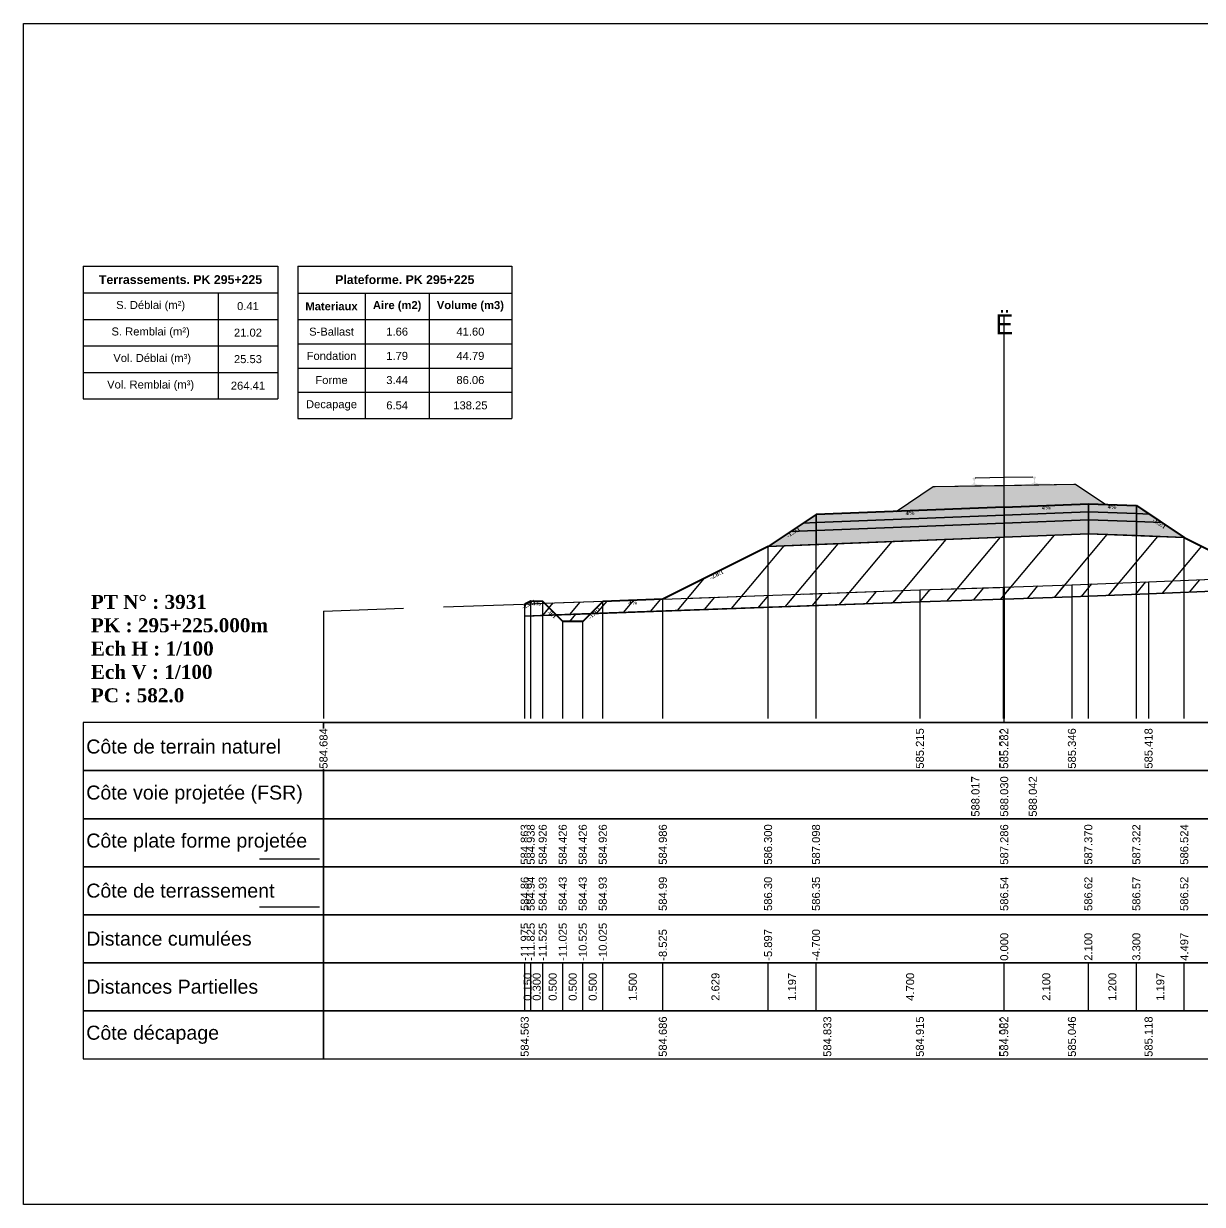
# Model space of a CAD drawing. Header units: millimetres. Extents: x 2762 to 3076, y 916 to 3305.
# Drawn here: x 2873.89 to 2903.33, y 1928.65 to 1958.15 of the extents above; entities that cross this region are included whole.
import ezdxf

# ---------------------------------------------------------------- set-up
doc = ezdxf.new("R2010")
doc.units = ezdxf.units.MM
doc.header["$LTSCALE"] = 2
doc.linetypes.add('CACHE', pattern=[9.525, 6.35, -3.175])
doc.linetypes.add('DASHED', pattern=[0.75, 0.5, -0.25])
for name, color, linetype in [('C-ANNO-TABL', 1, 'Continuous'), ('C-ANNO-TABL-TEXT', 150, 'Continuous'), ('C-ANNO-TABL-TITL', 150, 'Continuous'), ('C-ANNO-TABL-TTBL', 5, 'Continuous'), ('C-ROAD-CORR', 5, 'Continuous'), ('C-ROAD-SCTN', 7, 'Continuous')]:
    doc.layers.add(name, color=color, linetype=linetype)
doc.styles.add('ARIAL', font='arial.ttf')
doc.styles.add('C3D_Etiquette', font='romans.shx')
doc.styles.add('C3D_Profil_Travers', font='romans.shx')
doc.styles.get("Standard").update_dxf_attribs({"font": 'arial.ttf'})

msp = doc.modelspace()

# ---------------------------------------------------------------- hatches: boundary and pattern name
at = {"linetype": 'Continuous', "lineweight": -3}
msp.add_hatch(color=254, dxfattribs=at).paths.add_polyline_path([(2897.169, 1946.409), (2897.166, 1946.594), (2897.28, 1946.617), (2897.628, 1946.623), (2897.628, 1946.629), (2897.554, 1946.627), (2897.554, 1946.637), (2897.555, 1946.638), (2897.556, 1946.639), (2897.558, 1946.639), (2897.578, 1946.641), (2897.581, 1946.642), (2897.584, 1946.643), (2897.612, 1946.654), (2897.614, 1946.655), (2897.615, 1946.657), (2897.616, 1946.658), (2897.617, 1946.662), (2897.618, 1946.669), (2897.619, 1946.678), (2897.62, 1946.689), (2897.62, 1946.713), (2897.619, 1946.728), (2897.618, 1946.735), (2897.617, 1946.741), (2897.616, 1946.745), (2897.616, 1946.747), (2897.615, 1946.751), (2897.614, 1946.752), (2897.613, 1946.754), (2897.612, 1946.755), (2897.61, 1946.756), (2897.595, 1946.761), (2897.592, 1946.763), (2897.592, 1946.764), (2897.591, 1946.765), (2897.591, 1946.768), (2897.591, 1946.786), (2897.591, 1946.79), (2897.592, 1946.792), (2897.594, 1946.795), (2897.596, 1946.796), (2897.599, 1946.798), (2897.6, 1946.798), (2897.604, 1946.799), (2897.608, 1946.8), (2897.611, 1946.8), (2897.615, 1946.8), (2897.62, 1946.8), (2897.623, 1946.8), (2897.626, 1946.801), (2897.63, 1946.801), (2897.633, 1946.801), (2897.637, 1946.801), (2897.642, 1946.8), (2897.645, 1946.8), (2897.649, 1946.8), (2897.653, 1946.799), (2897.654, 1946.799), (2897.656, 1946.797), (2897.659, 1946.796), (2897.661, 1946.794), (2897.662, 1946.791), (2897.663, 1946.787), (2897.663, 1946.769), (2897.663, 1946.766), (2897.662, 1946.765), (2897.662, 1946.764), (2897.659, 1946.762), (2897.644, 1946.756), (2897.643, 1946.756), (2897.641, 1946.754), (2897.64, 1946.753), (2897.64, 1946.751), (2897.639, 1946.748), (2897.638, 1946.746), (2897.638, 1946.741), (2897.637, 1946.735), (2897.637, 1946.729), (2897.636, 1946.713), (2897.637, 1946.689), (2897.638, 1946.679), (2897.639, 1946.67), (2897.641, 1946.663), (2897.642, 1946.658), (2897.642, 1946.657), (2897.644, 1946.656), (2897.646, 1946.655), (2897.674, 1946.645), (2897.677, 1946.643), (2897.681, 1946.643), (2897.701, 1946.642), (2897.702, 1946.641), (2897.703, 1946.641), (2897.704, 1946.64), (2897.704, 1946.63), (2897.63, 1946.629), (2897.63, 1946.623), (2897.834, 1946.627), (2897.966, 1946.598), (2898.8, 1946.613), (2898.931, 1946.646), (2899.135, 1946.649), (2899.135, 1946.655), (2899.061, 1946.654), (2899.061, 1946.663), (2899.062, 1946.664), (2899.063, 1946.665), (2899.064, 1946.666), (2899.084, 1946.668), (2899.088, 1946.668), (2899.091, 1946.669), (2899.119, 1946.68), (2899.121, 1946.682), (2899.122, 1946.683), (2899.123, 1946.684), (2899.124, 1946.689), (2899.125, 1946.696), (2899.126, 1946.705), (2899.127, 1946.715), (2899.126, 1946.739), (2899.125, 1946.755), (2899.125, 1946.761), (2899.124, 1946.767), (2899.123, 1946.772), (2899.123, 1946.773), (2899.122, 1946.777), (2899.121, 1946.779), (2899.12, 1946.78), (2899.118, 1946.781), (2899.117, 1946.782), (2899.102, 1946.787), (2899.099, 1946.789), (2899.098, 1946.79), (2899.098, 1946.791), (2899.098, 1946.794), (2899.097, 1946.812), (2899.098, 1946.816), (2899.099, 1946.819), (2899.101, 1946.821), (2899.103, 1946.823), (2899.106, 1946.824), (2899.107, 1946.824), (2899.11, 1946.825), (2899.114, 1946.826), (2899.118, 1946.826), (2899.122, 1946.826), (2899.127, 1946.827), (2899.13, 1946.827), (2899.133, 1946.827), (2899.136, 1946.827), (2899.14, 1946.827), (2899.144, 1946.827), (2899.149, 1946.827), (2899.152, 1946.826), (2899.156, 1946.826), (2899.16, 1946.825), (2899.161, 1946.825), (2899.163, 1946.824), (2899.165, 1946.822), (2899.168, 1946.82), (2899.169, 1946.818), (2899.169, 1946.813), (2899.17, 1946.795), (2899.17, 1946.793), (2899.169, 1946.791), (2899.169, 1946.79), (2899.166, 1946.788), (2899.151, 1946.783), (2899.149, 1946.782), (2899.148, 1946.78), (2899.147, 1946.779), (2899.146, 1946.777), (2899.146, 1946.774), (2899.145, 1946.772), (2899.144, 1946.768), (2899.144, 1946.761), (2899.143, 1946.755), (2899.143, 1946.739), (2899.143, 1946.715), (2899.145, 1946.705), (2899.146, 1946.696), (2899.147, 1946.689), (2899.148, 1946.685), (2899.149, 1946.683), (2899.15, 1946.682), (2899.153, 1946.681), (2899.181, 1946.671), (2899.184, 1946.67), (2899.187, 1946.669), (2899.207, 1946.668), (2899.209, 1946.668), (2899.21, 1946.667), (2899.211, 1946.666), (2899.211, 1946.656), (2899.137, 1946.655), (2899.137, 1946.649), (2899.485, 1946.655), (2899.6, 1946.636), (2899.604, 1946.451)])
h = msp.add_hatch(dxfattribs=at)
h.set_pattern_fill('GRAVEL', color=252, scale=0.009, style=0)
h.set_pattern_definition([(228.0128, (2895.843941, 1946.190782), (-1.8288, -2.0574), [0.030755, -3.0447435]), (184.96974, (2895.823367, 1946.167922), (2.743199999, 0.228600013), [0.0527764, -5.2248644]), (132.51045, (2895.77079, 1946.16335), (2.286, -2.5146), [0.0372133, -3.684125]), (267.2737, (2895.681635, 1946.1062), (0.2286, 4.572), [0.0480604, -4.7579794]), (292.83365, (2895.679349, 1946.058194), (-1.143, 2.7432), [0.047127, -4.6655827]), (357.2737, (2895.697637, 1946.01476), (-4.572, 0.2286), [0.0480604, -4.7579794]), (37.69424, (2895.7456434, 1946.012474), (-2.9718, -2.286), [0.0635574, -6.2921804]), (72.25533, (2895.795935, 1946.051336), (1.6002, 5.0292), [0.0600048, -5.940473]), (121.42957, (2895.814223, 1946.108486), (-1.8288, 2.9718), [0.048223, -4.774099]), (175.23636, (2895.789077, 1946.149634), (2.5146, -0.2286), [0.055054, -2.697654]), (222.39744, (2895.7342134, 1946.1542064), (-2.7432, -2.5146), [0.071197, -7.0485095]), (138.81407, (2895.90795, 1946.103914), (-1.6002, 1.3716), [0.0243004, -2.405751]), (171.46923, (2895.889661, 1946.119916), (2.9718, -0.4572), [0.0462314, -4.5769175]), (225, (2895.84394, 1946.12677), (-3e-17, -0.2286), [0.032329, -0.29096]), (203.1986, (2895.82794, 1946.154206), (1.143, 0.4572), [0.01741, -1.723556]), (291.8014, (2895.811937, 1946.14735), (-0.2286, 0.6858), [0.024621, -1.206428]), (30.9638, (2895.82108, 1946.12449), (0.6858, 0.4572), [0.039989, -1.292967]), (161.565, (2895.85537, 1946.14506), (0.4572, -0.2286), [0.028916, -0.693981]), (16.38954, (2895.67935, 1946.147348), (2.286, 0.6858), [0.040508, -4.0102944]), (70.34618, (2895.718211, 1946.158778), (-0.9144, -2.5146), [0.033984, -3.3643994]), (293.1986, (2895.85537, 1946.190782), (-0.4572, 1.143), [0.034819, -1.7061465]), (343.61046, (2895.869087, 1946.158778), (-2.286, 0.6858), [0.040508, -4.0102944]), (339.44395, (2895.67935, 1946.005616), (-1.143, 0.4572), [0.039063, -1.914096]), (294.77514, (2895.715925, 1945.9919), (-1.143, 2.5146), [0.0327305, -3.2403234]), (66.8014, (2895.857657, 1945.962182), (0.4572, 1.143), [0.034819, -1.7061465]), (17.35402, (2895.871373, 1945.994186), (-2.9718, -0.9144), [0.0383204, -3.793714]), (69.44395, (2895.745643, 1945.962182), (-0.4572, -1.143), [0.0195316, -1.933628]), (101.3099, (2895.84394, 1945.962182), (-0.2286, 0.9144), [0.011656, -1.1539795]), (165.9638, (2895.841655, 1945.97361), (0.6858, -0.2286), [0.047127, -0.895415]), (186.009, (2895.795935, 1945.985042), (2.286, 0.2286), [0.043674, -4.323723]), (303.69, (2895.82108, 1946.103914), (-0.2286, 0.4572), [0.032969, -0.79126]), (353.15723, (2895.839369, 1946.076482), (3.8862, -0.4572), [0.05756, -5.698441]), (60.9454, (2895.89652, 1946.069624), (-0.9144, -1.6002), [0.023536, -2.330045]), (90, (2895.90795, 1946.0902), (-0.2286, 0.2286), [0.013716, -0.214884]), (120.25644, (2895.791363, 1945.9919), (0.9144, -1.6002), [0.031758, -3.1440547]), (48.0128, (2895.775361, 1946.019332), (1.8288, 2.0574), [0.06151, -3.0139886]), (0, (2895.8165, 1946.06505), (0.2286, 0.2286), [0.059436, -0.169164]), (325.30485, (2895.875945, 1946.065052), (2.286, -1.6002), [0.036145, -3.5783385]), (254.0546, (2895.905663, 1946.044478), (-0.2286, -0.9144), [0.033285, -1.6309485]), (207.64598, (2895.896519, 1946.012474), (-4.3434, -2.286), [0.054193, -5.365122]), (175.42608, (2895.848513, 1945.987328), (-2.9718, 0.2286), [0.0573327, -5.675926])])
h.paths.add_polyline_path([(2895.679, 1945.962), (2896.608, 1946.582), (2896.652, 1946.582), (2900.114, 1946.642), (2900.158, 1946.642), (2900.916, 1946.137), (2900.48, 1946.154)])
h = msp.add_hatch(color=11, dxfattribs=at)
h.paths.add_polyline_path([(2901.68, 1945.906), (2901.68, 1946.106), (2901.999, 1945.893)])
h.paths.add_polyline_path([(2900.48, 1945.954), (2900.48, 1946.154), (2901.68, 1946.106), (2901.68, 1945.906)])
h.paths.add_polyline_path([(2898.38, 1945.87), (2898.38, 1946.07), (2900.48, 1946.154), (2900.48, 1945.954)])
h.paths.add_polyline_path([(2893.68, 1945.682), (2893.68, 1945.882), (2898.38, 1946.07), (2898.38, 1945.87)])
h.paths.add_polyline_path([(2893.36, 1945.669), (2893.68, 1945.882), (2893.68, 1945.682)])
h = msp.add_hatch(color=30, dxfattribs=at)
h.paths.add_polyline_path([(2901.68, 1945.706), (2901.68, 1945.906), (2901.999, 1945.893), (2902.318, 1945.681)])
h.paths.add_polyline_path([(2900.48, 1945.754), (2900.48, 1945.954), (2901.68, 1945.906), (2901.68, 1945.706)])
h.paths.add_polyline_path([(2898.38, 1945.67), (2898.38, 1945.87), (2900.48, 1945.954), (2900.48, 1945.754)])
h.paths.add_polyline_path([(2893.68, 1945.482), (2893.68, 1945.682), (2898.38, 1945.87), (2898.38, 1945.67)])
h.paths.add_polyline_path([(2893.041, 1945.457), (2893.36, 1945.669), (2893.68, 1945.682), (2893.68, 1945.482)])
h = msp.add_hatch(color=83, dxfattribs=at)
h.paths.add_polyline_path([(2901.68, 1945.356), (2901.68, 1945.706), (2902.318, 1945.681), (2902.876, 1945.308)])
h.paths.add_polyline_path([(2900.48, 1945.404), (2900.48, 1945.754), (2901.68, 1945.706), (2901.68, 1945.356)])
h.paths.add_polyline_path([(2898.38, 1945.32), (2898.38, 1945.67), (2900.48, 1945.754), (2900.48, 1945.404)])
h.paths.add_polyline_path([(2893.68, 1945.132), (2893.68, 1945.482), (2898.38, 1945.67), (2898.38, 1945.32)])
h.paths.add_polyline_path([(2892.483, 1945.084), (2893.041, 1945.457), (2893.68, 1945.482), (2893.68, 1945.132)])
h = msp.add_hatch(dxfattribs=at)
h.set_pattern_fill('_U', color=3, angle=50, style=0, pattern_type=0)
h.set_pattern_definition([(50, (2907.7266, 1944.1244), (-0.766044, 0.642788), [])])
h.paths.add_polyline_path([(2907.727, 1944.124), (2907.859, 1944.257), (2908.159, 1944.269), (2908.202, 1944.442), (2908.202, 1944.142)])
h.paths.add_polyline_path([(2888.05, 1943.406), (2888.354, 1943.71), (2889.854, 1943.77), (2892.483, 1945.084), (2900.48, 1945.404), (2902.876, 1945.308), (2904.859, 1944.317), (2906.359, 1944.257), (2906.536, 1944.08), (2904.07, 1943.987), (2901.984, 1943.901), (2900.07, 1943.829), (2898.38, 1943.766), (2898.352, 1943.765), (2896.273, 1943.699)])
h.paths.add_polyline_path([(2886.404, 1943.347), (2886.404, 1943.647), (2886.554, 1943.722), (2886.854, 1943.71), (2887.189, 1943.375)])
h = msp.add_hatch(dxfattribs=at)
h.set_pattern_fill('_U', color=150, scale=0.5, angle=50, style=0, pattern_type=0)
h.set_pattern_definition([(50, (2907.7266, 1944.12437), (-0.383022, 0.321394), [])])
h.paths.add_polyline_path([(2907.727, 1944.124), (2907.859, 1944.257), (2908.159, 1944.269), (2908.202, 1944.442), (2908.202, 1944.142)])
h.paths.add_polyline_path([(2904.859, 1944.317), (2908.202, 1944.442), (2908.159, 1944.269), (2907.859, 1944.257), (2907.727, 1944.124), (2906.536, 1944.08), (2906.359, 1944.257)])
h.paths.add_polyline_path([(2888.05, 1943.406), (2888.354, 1943.71), (2889.854, 1943.77), (2896.273, 1943.999), (2898.352, 1944.065), (2898.38, 1944.066), (2900.07, 1944.129), (2901.984, 1944.201), (2904.07, 1944.287), (2904.859, 1944.317), (2906.359, 1944.257), (2906.536, 1944.08), (2904.07, 1943.987), (2901.984, 1943.901), (2900.07, 1943.829), (2898.38, 1943.766), (2898.352, 1943.765), (2896.273, 1943.699)])
h.paths.add_polyline_path([(2886.9, 1943.665), (2889.854, 1943.77), (2888.354, 1943.71), (2888.05, 1943.406), (2887.189, 1943.375)])
h.paths.add_polyline_path([(2886.404, 1943.347), (2886.404, 1943.647), (2886.9, 1943.665), (2887.189, 1943.375)])
h = msp.add_hatch(dxfattribs=at)
h.set_pattern_fill('_U', color=1, angle=50, style=0, pattern_type=0)
h.set_pattern_definition([(50, (2906.5364, 1944.0798), (-0.766044, 0.64279), [])])
h.paths.add_polyline_path([(2906.536, 1944.08), (2907.727, 1944.124), (2907.359, 1943.757), (2906.859, 1943.757)])
h.paths.add_polyline_path([(2887.189, 1943.375), (2888.05, 1943.406), (2887.854, 1943.21), (2887.354, 1943.21)])

# ---------------------------------------------------------------- linework, layer by layer
at = {"color": 7, "linetype": 'Continuous', "lineweight": -3}
for p, q in [((2898.38, 1940.684), (2898.38, 1950.884)), ((2881.379, 1940.684), (2915.381, 1940.684)), ((2886.404, 1933.484), (2886.404, 1934.684)), ((2886.554, 1933.484), (2886.554, 1934.684)), ((2886.554, 1933.484), (2886.554, 1934.684)), ((2886.854, 1933.484), (2886.854, 1934.684)), ((2886.854, 1933.484), (2886.854, 1934.684)), ((2887.354, 1933.484), (2887.354, 1934.684)), ((2887.354, 1933.484), (2887.354, 1934.684)), ((2887.854, 1933.484), (2887.854, 1934.684)), ((2887.854, 1933.484), (2887.854, 1934.684)), ((2888.354, 1933.484), (2888.354, 1934.684)), ((2888.354, 1933.484), (2888.354, 1934.684)), ((2889.854, 1933.484), (2889.854, 1934.684)), ((2889.854, 1933.484), (2889.854, 1934.684)), ((2892.483, 1933.484), (2892.483, 1934.684)), ((2892.483, 1933.484), (2892.483, 1934.684)), ((2893.68, 1933.484), (2893.68, 1934.684)), ((2893.68, 1933.484), (2893.68, 1934.684)), ((2898.38, 1933.484), (2898.38, 1934.684)), ((2898.38, 1933.484), (2898.38, 1934.684)), ((2900.48, 1933.484), (2900.48, 1934.684)), ((2900.48, 1933.484), (2900.48, 1934.684)), ((2901.68, 1933.484), (2901.68, 1934.684)), ((2901.68, 1933.484), (2901.68, 1934.684)), ((2902.876, 1933.484), (2902.876, 1934.684)), ((2902.876, 1933.484), (2902.876, 1934.684))]:
    msp.add_line(p, q, dxfattribs=at)
at = {"color": 251, "linetype": 'Continuous', "lineweight": -3}
for p, q in [((2895.679, 1945.962), (2896.608, 1946.582)), ((2896.608, 1946.582), (2896.652, 1946.582)), ((2896.652, 1946.582), (2900.114, 1946.642)), ((2900.114, 1946.642), (2900.158, 1946.642)), ((2900.158, 1946.642), (2900.916, 1946.137)), ((2900.48, 1946.154), (2895.679, 1945.962)), ((2898.38, 1946.07), (2900.48, 1946.154)), ((2900.916, 1946.137), (2900.48, 1946.154)), ((2900.48, 1945.954), (2900.48, 1946.154)), ((2900.48, 1946.154), (2901.68, 1946.106)), ((2900.48, 1946.154), (2900.48, 1945.954)), ((2893.36, 1945.669), (2893.68, 1945.882)), ((2893.68, 1945.882), (2898.38, 1946.07)), ((2893.68, 1945.682), (2893.68, 1945.882)), ((2893.68, 1945.882), (2893.68, 1945.682)), ((2898.38, 1945.87), (2893.68, 1945.682)), ((2898.38, 1945.87), (2898.38, 1946.07)), ((2898.38, 1946.07), (2898.38, 1945.87)), ((2900.48, 1945.954), (2898.38, 1945.87)), ((2901.68, 1945.906), (2900.48, 1945.954)), ((2901.68, 1945.906), (2901.68, 1946.106)), ((2901.68, 1946.106), (2901.999, 1945.893)), ((2901.68, 1946.106), (2901.68, 1945.906)), ((2901.999, 1945.893), (2901.68, 1945.906)), ((2893.68, 1945.682), (2893.36, 1945.669))]:
    msp.add_line(p, q, dxfattribs=at)
at = {"color": 53, "linetype": 'Continuous', "lineweight": -3}
for p, q in [((2893.68, 1945.682), (2898.38, 1945.87)), ((2898.38, 1945.87), (2900.48, 1945.954)), ((2898.38, 1945.67), (2898.38, 1945.87)), ((2898.38, 1945.87), (2898.38, 1945.67)), ((2900.48, 1945.754), (2900.48, 1945.954)), ((2900.48, 1945.954), (2901.68, 1945.906)), ((2900.48, 1945.954), (2900.48, 1945.754)), ((2901.68, 1945.706), (2901.68, 1945.906)), ((2901.68, 1945.906), (2901.999, 1945.893)), ((2901.68, 1945.906), (2901.68, 1945.706)), ((2901.999, 1945.893), (2902.318, 1945.681)), ((2893.041, 1945.457), (2893.36, 1945.669)), ((2893.36, 1945.669), (2893.68, 1945.682)), ((2893.68, 1945.482), (2893.68, 1945.682)), ((2893.68, 1945.682), (2893.68, 1945.482)), ((2898.38, 1945.67), (2893.68, 1945.482)), ((2893.68, 1945.482), (2898.38, 1945.67)), ((2900.48, 1945.754), (2898.38, 1945.67)), ((2898.38, 1945.67), (2900.48, 1945.754)), ((2898.38, 1945.32), (2898.38, 1945.67)), ((2898.38, 1945.67), (2898.38, 1945.32)), ((2901.68, 1945.706), (2900.48, 1945.754)), ((2900.48, 1945.404), (2900.48, 1945.754)), ((2900.48, 1945.754), (2901.68, 1945.706)), ((2900.48, 1945.754), (2900.48, 1945.404)), ((2902.318, 1945.681), (2901.68, 1945.706)), ((2901.68, 1945.356), (2901.68, 1945.706)), ((2901.68, 1945.706), (2902.318, 1945.681)), ((2901.68, 1945.706), (2901.68, 1945.356)), ((2902.318, 1945.681), (2902.876, 1945.308)), ((2892.483, 1945.084), (2893.041, 1945.457)), ((2893.68, 1945.482), (2893.041, 1945.457)), ((2893.041, 1945.457), (2893.68, 1945.482)), ((2893.68, 1945.132), (2893.68, 1945.482)), ((2893.68, 1945.482), (2893.68, 1945.132)), ((2898.38, 1945.32), (2893.68, 1945.132)), ((2900.48, 1945.404), (2898.38, 1945.32)), ((2901.68, 1945.356), (2900.48, 1945.404)), ((2902.876, 1945.308), (2901.68, 1945.356)), ((2893.68, 1945.132), (2892.483, 1945.084))]:
    msp.add_line(p, q, dxfattribs=at)
at = {"color": 253, "linetype": 'Continuous', "lineweight": -3}
for p, q in [((2892.483, 1945.084), (2900.48, 1945.404)), ((2900.48, 1945.404), (2902.876, 1945.308)), ((2902.876, 1945.308), (2904.859, 1944.317)), ((2889.854, 1943.77), (2892.483, 1945.084)), ((2896.273, 1943.999), (2898.352, 1944.065)), ((2898.352, 1944.065), (2898.38, 1944.066)), ((2898.38, 1944.066), (2900.07, 1944.129)), ((2900.07, 1944.129), (2901.984, 1944.201)), ((2901.984, 1944.201), (2904.07, 1944.287)), ((2886.9, 1943.665), (2889.854, 1943.77)), ((2888.354, 1943.71), (2889.854, 1943.77)), ((2889.854, 1943.77), (2888.354, 1943.71)), ((2888.354, 1943.71), (2889.854, 1943.77)), ((2889.854, 1943.77), (2896.273, 1943.999)), ((2898.352, 1943.765), (2896.273, 1943.699)), ((2898.352, 1943.765), (2896.273, 1943.699)), ((2898.38, 1943.766), (2898.352, 1943.765)), ((2898.38, 1943.766), (2898.352, 1943.765)), ((2900.07, 1943.829), (2898.38, 1943.766)), ((2900.07, 1943.829), (2898.38, 1943.766)), ((2901.984, 1943.901), (2900.07, 1943.829)), ((2901.984, 1943.901), (2900.07, 1943.829)), ((2904.07, 1943.987), (2901.984, 1943.901)), ((2904.07, 1943.987), (2901.984, 1943.901)), ((2886.404, 1943.647), (2886.554, 1943.722)), ((2886.404, 1943.647), (2886.9, 1943.665)), ((2886.404, 1943.347), (2886.404, 1943.647)), ((2886.404, 1943.347), (2886.404, 1943.647)), ((2886.554, 1943.722), (2886.854, 1943.71)), ((2886.854, 1943.71), (2887.189, 1943.375)), ((2887.189, 1943.375), (2886.9, 1943.665)), ((2886.9, 1943.665), (2887.189, 1943.375)), ((2888.05, 1943.406), (2888.354, 1943.71)), ((2888.354, 1943.71), (2888.05, 1943.406)), ((2888.05, 1943.406), (2888.354, 1943.71)), ((2896.273, 1943.699), (2888.05, 1943.406)), ((2896.273, 1943.699), (2888.05, 1943.406)), ((2887.189, 1943.375), (2886.404, 1943.347)), ((2887.189, 1943.375), (2886.404, 1943.347)), ((2888.05, 1943.406), (2887.189, 1943.375)), ((2887.189, 1943.375), (2888.05, 1943.406)), ((2887.354, 1943.21), (2887.189, 1943.375)), ((2887.854, 1943.21), (2887.354, 1943.21)), ((2888.05, 1943.406), (2887.854, 1943.21))]:
    msp.add_line(p, q, dxfattribs=at)
at = {"color": 8, "linetype": 'CACHE', "lineweight": -3}
for p, q in [((2898.38, 1940.784), (2898.38, 1945.32)), ((2898.38, 1940.784), (2898.38, 1945.32)), ((2900.48, 1940.784), (2900.48, 1945.404)), ((2901.68, 1940.784), (2901.68, 1945.356)), ((2902.876, 1940.784), (2902.876, 1945.308)), ((2892.483, 1940.784), (2892.483, 1945.084)), ((2893.68, 1940.784), (2893.68, 1945.132)), ((2889.854, 1940.784), (2889.854, 1943.77)), ((2886.404, 1940.784), (2886.404, 1943.647)), ((2886.554, 1940.784), (2886.554, 1943.722)), ((2886.854, 1940.784), (2886.854, 1943.71)), ((2888.354, 1940.784), (2888.354, 1943.71)), ((2887.354, 1940.784), (2887.354, 1943.21)), ((2887.854, 1940.784), (2887.854, 1943.21))]:
    msp.add_line(p, q, dxfattribs=at)
at = {"color": 105, "linetype": 'DASHED', "lineweight": -3, "ltscale": 2}
for p, q in [((2896.273, 1943.999), (2898.352, 1944.065)), ((2898.352, 1944.065), (2898.38, 1944.066)), ((2898.38, 1944.066), (2900.07, 1944.129)), ((2900.07, 1944.129), (2901.984, 1944.201)), ((2901.984, 1944.201), (2904.07, 1944.287)), ((2881.38, 1943.468), (2896.273, 1943.999))]:
    msp.add_line(p, q, dxfattribs=at)
at = {"color": 98, "linetype": 'CACHE', "lineweight": -3}
for p, q in [((2898.352, 1944.065), (2898.352, 1940.784)), ((2898.38, 1944.066), (2898.38, 1940.784)), ((2900.07, 1944.129), (2900.07, 1940.784)), ((2901.984, 1944.201), (2901.984, 1940.784)), ((2896.273, 1943.999), (2896.273, 1940.784)), ((2881.38, 1943.468), (2881.38, 1940.784))]:
    msp.add_line(p, q, dxfattribs=at)
at = {"color": 6, "linetype": 'Continuous', "lineweight": -3}
for p, q in [((2896.273, 1943.699), (2898.352, 1943.765)), ((2898.352, 1943.765), (2898.38, 1943.766)), ((2898.38, 1943.766), (2900.07, 1943.829)), ((2900.07, 1943.829), (2901.984, 1943.901)), ((2901.984, 1943.901), (2904.07, 1943.987)), ((2886.404, 1943.347), (2889.854, 1943.47)), ((2889.854, 1943.47), (2893.962, 1943.616)), ((2893.962, 1943.616), (2896.273, 1943.699))]:
    msp.add_line(p, q, dxfattribs=at)
at = {"color": 154, "linetype": 'Continuous', "lineweight": -3}
msp.add_line((2879.779, 1937.284), (2881.279, 1937.284), dxfattribs=at)
at = {"color": 1, "linetype": 'Continuous', "lineweight": -3}
msp.add_line((2879.779, 1936.084), (2881.279, 1936.084), dxfattribs=at)
at = {"color": 7, "linetype": 'Continuous', "lineweight": -3}
for points in [[(2881.379, 1939.484), (2881.379, 1940.684), (2875.379, 1940.684), (2875.379, 1939.484)], [(2881.379, 1939.484), (2915.381, 1939.484), (2915.381, 1940.684), (2881.379, 1940.684)], [(2881.379, 1938.284), (2881.379, 1939.484), (2875.379, 1939.484), (2875.379, 1938.284)], [(2881.379, 1938.284), (2915.381, 1938.284), (2915.381, 1939.484), (2881.379, 1939.484)], [(2881.379, 1937.084), (2881.379, 1938.284), (2875.379, 1938.284), (2875.379, 1937.084)], [(2881.379, 1937.084), (2915.381, 1937.084), (2915.381, 1938.284), (2881.379, 1938.284)], [(2881.379, 1935.884), (2881.379, 1937.084), (2875.379, 1937.084), (2875.379, 1935.884)], [(2881.379, 1935.884), (2915.381, 1935.884), (2915.381, 1937.084), (2881.379, 1937.084)], [(2881.379, 1934.684), (2881.379, 1935.884), (2875.379, 1935.884), (2875.379, 1934.684)], [(2881.379, 1934.684), (2915.381, 1934.684), (2915.381, 1935.884), (2881.379, 1935.884)], [(2881.379, 1933.484), (2881.379, 1934.684), (2875.379, 1934.684), (2875.379, 1933.484)], [(2881.379, 1933.484), (2915.381, 1933.484), (2915.381, 1934.684), (2881.379, 1934.684)], [(2881.379, 1932.284), (2881.379, 1933.484), (2875.379, 1933.484), (2875.379, 1932.284)], [(2881.379, 1932.284), (2915.381, 1932.284), (2915.381, 1933.484), (2881.379, 1933.484)]]:
    msp.add_3dface(points, dxfattribs=at)
at = {"layer": 'C-ANNO-TABL', "color": 7, "linetype": 'Continuous', "lineweight": -3}
for p, q in [((2875.379, 1951.419), (2878.746, 1951.419)), ((2878.746, 1951.419), (2880.238, 1951.419)), ((2878.746, 1951.419), (2878.746, 1950.757)), ((2880.738, 1951.416), (2882.42, 1951.416)), ((2882.42, 1951.416), (2884.016, 1951.416)), ((2882.42, 1951.416), (2882.42, 1950.754)), ((2884.016, 1951.416), (2886.078, 1951.416)), ((2884.016, 1951.416), (2884.016, 1950.754)), ((2875.379, 1950.757), (2878.746, 1950.757)), ((2878.746, 1950.757), (2880.238, 1950.757)), ((2878.746, 1950.757), (2878.746, 1950.095)), ((2880.738, 1950.754), (2882.42, 1950.754)), ((2882.42, 1950.754), (2884.016, 1950.754)), ((2882.42, 1950.754), (2882.42, 1950.147)), ((2884.016, 1950.754), (2886.078, 1950.754)), ((2884.016, 1950.754), (2884.016, 1950.147)), ((2875.379, 1950.095), (2878.746, 1950.095)), ((2878.746, 1950.095), (2880.238, 1950.095)), ((2878.746, 1950.095), (2878.746, 1949.432)), ((2880.738, 1950.147), (2882.42, 1950.147)), ((2882.42, 1950.147), (2884.016, 1950.147)), ((2882.42, 1950.147), (2882.42, 1949.543)), ((2884.016, 1950.147), (2886.078, 1950.147)), ((2884.016, 1950.147), (2884.016, 1949.543)), ((2875.379, 1949.432), (2878.746, 1949.432)), ((2878.746, 1949.432), (2880.238, 1949.432)), ((2878.746, 1949.432), (2878.746, 1948.77)), ((2880.738, 1949.543), (2882.42, 1949.543)), ((2882.42, 1949.543), (2884.016, 1949.543)), ((2882.42, 1949.543), (2882.42, 1948.939)), ((2884.016, 1949.543), (2886.078, 1949.543)), ((2884.016, 1949.543), (2884.016, 1948.939)), ((2880.738, 1948.939), (2882.42, 1948.939)), ((2882.42, 1948.939), (2884.016, 1948.939)), ((2882.42, 1948.939), (2882.42, 1948.28)), ((2884.016, 1948.939), (2886.078, 1948.939)), ((2884.016, 1948.939), (2884.016, 1948.28))]:
    msp.add_line(p, q, dxfattribs=at)
at = {"layer": 'C-ANNO-TABL-TTBL', "color": 7, "linetype": 'Continuous', "lineweight": -3}
for p, q in [((2875.379, 1952.084), (2880.238, 1952.084)), ((2875.379, 1952.084), (2875.379, 1951.419)), ((2880.238, 1952.084), (2880.238, 1951.419)), ((2880.738, 1952.084), (2886.078, 1952.084)), ((2880.738, 1952.084), (2880.738, 1951.416)), ((2886.078, 1952.084), (2886.078, 1951.416)), ((2875.379, 1951.419), (2875.379, 1950.757)), ((2880.238, 1951.419), (2880.238, 1950.757)), ((2880.738, 1951.416), (2880.738, 1950.754)), ((2886.078, 1951.416), (2886.078, 1950.754)), ((2875.379, 1950.757), (2875.379, 1950.095)), ((2880.238, 1950.757), (2880.238, 1950.095)), ((2880.738, 1950.754), (2880.738, 1950.147)), ((2886.078, 1950.754), (2886.078, 1950.147)), ((2875.379, 1950.095), (2875.379, 1949.432)), ((2880.238, 1950.095), (2880.238, 1949.432)), ((2880.738, 1950.147), (2880.738, 1949.543)), ((2886.078, 1950.147), (2886.078, 1949.543)), ((2875.379, 1949.432), (2875.379, 1948.77)), ((2880.238, 1949.432), (2880.238, 1948.77)), ((2880.738, 1949.543), (2880.738, 1948.939)), ((2886.078, 1949.543), (2886.078, 1948.939)), ((2875.379, 1948.77), (2878.746, 1948.77)), ((2878.746, 1948.77), (2880.238, 1948.77)), ((2880.738, 1948.939), (2880.738, 1948.28)), ((2886.078, 1948.939), (2886.078, 1948.28)), ((2880.738, 1948.28), (2882.42, 1948.28)), ((2882.42, 1948.28), (2884.016, 1948.28)), ((2884.016, 1948.28), (2886.078, 1948.28))]:
    msp.add_line(p, q, dxfattribs=at)
at = {"layer": 'C-ROAD-CORR', "color": 1, "linetype": 'Continuous', "lineweight": 40}
for p, q in [((2898.38, 1946.07), (2900.48, 1946.154)), ((2900.48, 1946.154), (2901.68, 1946.106)), ((2893.68, 1945.882), (2892.483, 1945.084)), ((2898.38, 1946.07), (2893.68, 1945.882)), ((2901.68, 1946.106), (2902.876, 1945.308)), ((2902.876, 1945.308), (2904.859, 1944.317)), ((2892.483, 1945.084), (2889.854, 1943.77)), ((2889.854, 1943.77), (2888.354, 1943.71)), ((2886.554, 1943.722), (2886.404, 1943.647)), ((2886.854, 1943.71), (2886.554, 1943.722)), ((2887.354, 1943.21), (2886.854, 1943.71)), ((2888.354, 1943.71), (2887.854, 1943.21)), ((2887.854, 1943.21), (2887.354, 1943.21))]:
    msp.add_line(p, q, dxfattribs=at)
at = {"layer": 'C-ROAD-CORR', "color": 102, "linetype": 'Continuous', "lineweight": -3, "ltscale": 0.5}
for p, q in [((2898.38, 1945.32), (2893.68, 1945.132)), ((2898.38, 1945.32), (2900.48, 1945.404)), ((2900.48, 1945.404), (2901.68, 1945.356)), ((2901.68, 1945.356), (2902.876, 1945.308)), ((2893.68, 1945.132), (2892.483, 1945.084))]:
    msp.add_line(p, q, dxfattribs=at)
at = {"layer": 'C-ROAD-CORR', "color": 1, "linetype": 'Continuous', "lineweight": -3}
for p, q in [((2887.354, 1943.21), (2886.854, 1943.71)), ((2888.354, 1943.71), (2887.854, 1943.21))]:
    msp.add_line(p, q, dxfattribs=at)
at = {"layer": 'C-ROAD-SCTN', "color": 154, "linetype": 'Continuous', "lineweight": -3}
for p, q in [((2897.654, 1946.801), (2897.662, 1946.801)), ((2897.662, 1946.801), (2898.38, 1946.814)), ((2898.38, 1946.814), (2899.094, 1946.826)), ((2898.38, 1946.07), (2900.48, 1946.154)), ((2900.48, 1946.154), (2901.68, 1946.106)), ((2892.483, 1945.084), (2893.68, 1945.882)), ((2893.68, 1945.882), (2898.38, 1946.07)), ((2901.68, 1946.106), (2902.876, 1945.308)), ((2902.876, 1945.308), (2904.859, 1944.317)), ((2889.854, 1943.77), (2892.483, 1945.084)), ((2888.354, 1943.71), (2889.854, 1943.77)), ((2886.404, 1943.647), (2886.554, 1943.722)), ((2886.554, 1943.722), (2886.854, 1943.71)), ((2886.854, 1943.71), (2887.354, 1943.21)), ((2887.854, 1943.21), (2888.354, 1943.71)), ((2887.354, 1943.21), (2887.854, 1943.21))]:
    msp.add_line(p, q, dxfattribs=at)
at = {"layer": 'C-ROAD-SCTN', "color": 140, "linetype": 'Continuous', "lineweight": -3}
for p, q in [((2895.679, 1945.962), (2896.608, 1946.582)), ((2896.608, 1946.582), (2896.652, 1946.582)), ((2896.652, 1946.582), (2898.38, 1946.612)), ((2898.38, 1946.612), (2900.114, 1946.642)), ((2900.114, 1946.642), (2900.158, 1946.642)), ((2900.158, 1946.642), (2900.916, 1946.137))]:
    msp.add_line(p, q, dxfattribs=at)
at = {"layer": 'C-ROAD-SCTN', "color": 1, "linetype": 'Continuous', "lineweight": -3}
for p, q in [((2893.68, 1945.132), (2898.38, 1945.32)), ((2898.38, 1945.32), (2900.48, 1945.404)), ((2900.48, 1945.404), (2901.68, 1945.356)), ((2901.68, 1945.356), (2902.876, 1945.308)), ((2902.876, 1945.308), (2904.859, 1944.317)), ((2889.854, 1943.77), (2892.483, 1945.084)), ((2892.483, 1945.084), (2893.68, 1945.132)), ((2888.354, 1943.71), (2889.854, 1943.77)), ((2886.404, 1943.647), (2886.554, 1943.722)), ((2886.554, 1943.722), (2886.854, 1943.71)), ((2886.854, 1943.71), (2887.354, 1943.21)), ((2887.854, 1943.21), (2888.354, 1943.71)), ((2887.354, 1943.21), (2887.854, 1943.21))]:
    msp.add_line(p, q, dxfattribs=at)

# ---------------------------------------------------------------- texts
at = {"color": 7, "linetype": 'Continuous', "lineweight": -3}
for s, insert, char_height, attachment_point, style in [('{\\fWingdings|b0|i0|c2|p0;Ë}', (2898.38, 1950.384), 0.5, 8, 'C3D_Profil_Travers'), ('{\\fTimes New Roman|b1|i0|c0|p18;PT N° : 3931\\PPK : 295+225.000m\\PEch H : 1/100\\PEch V : 1/100\\PPC : 582.0}', (2875.568, 1941.184), 0.35, 7, 'C3D_Profil_Travers'), ('{\\fArial|b0|i0|c0|p34;Côte de terrain naturel}', (2875.454, 1940.084), 0.35, 4, 'C3D_Etiquette'), ('{\\fArial|b0|i0|c0|p34;Côte plate forme projetée}', (2875.454, 1937.684), 0.35, 4, 'C3D_Etiquette'), ('{\\fArial|b0|i0|c0|p34;Côte de terrassement}', (2875.454, 1936.484), 0.35, 4, 'C3D_Etiquette'), ('{\\fArial|b0|i0|c0|p34;Distance cumulées}', (2875.454, 1935.284), 0.35, 4, 'C3D_Etiquette'), ('{\\fArial|b0|i0|c0|p34;Distances Partielles}', (2875.454, 1934.084), 0.35, 4, 'C3D_Etiquette'), ('{\\fArial|b0|i0|c0|p34;Côte décapage}', (2875.454, 1932.884), 0.35, 4, 'C3D_Etiquette')]:
    msp.add_mtext(s, dxfattribs=dict(at, insert=insert, char_height=char_height, attachment_point=attachment_point, style=style))
at = {"color": 7, "linetype": 'Continuous', "lineweight": -3, "char_height": 0.1, "attachment_point": 2, "style": 'C3D_Etiquette'}
for s, insert, width, rotation in [('{\\fTimes New Roman|b1|i0|c0|p18;4%}', (2901.079, 1946.126), 0.42071, 357.7094), ('{\\fTimes New Roman|b1|i0|c0|p18;4%}', (2896.03, 1945.972), 0.42071, 2.2906), ('{\\fTimes New Roman|b1|i0|c0|p18;4%}', (2899.43, 1946.108), 0.37094, 2.2906), ('{\\fTimes New Roman|b1|i0|c0|p18;-1.5:1}', (2893.083, 1945.48), 0.34598, 33.6901), ('{\\fTimes New Roman|b1|i0|c0|p18;-1.5:1}', (2902.276, 1945.704), 0.34598, 326.3099), ('{\\fTimes New Roman|b1|i0|c0|p18;-2.0:1}', (2891.17, 1944.424), 0.34598, 26.5651), ('{\\fTimes New Roman|b1|i0|c0|p18;-2.0:1}', (2886.481, 1943.681), 0.34598, 26.5651), ('{\\fTimes New Roman|b1|i0|c0|p18;4%}', (2886.704, 1943.712), 0.37094, 357.7094), ('{\\fTimes New Roman|b1|i0|c0|p18;1.0:1}', (2887.101, 1943.457), 0.29001, 315), ('{\\fTimes New Roman|b1|i0|c0|p18;-1.0:1}', (2888.107, 1943.457), 0.34598, 45), ('{\\fTimes New Roman|b1|i0|c0|p18;4%}', (2889.104, 1943.736), 0.42071, 2.2906)]:
    msp.add_mtext(s, dxfattribs=dict(at, insert=insert, width=width, rotation=rotation))
at = {"color": 7, "linetype": 'Continuous', "lineweight": -3, "insert": (2875.454, 1938.884), "char_height": 0.35, "attachment_point": 4}
msp.add_mtext('{\\fArial|b0|i0|c0|p34;Côte voie projetée (FSR)}', dxfattribs=at)
at = {"color": 7, "linetype": 'Continuous', "lineweight": -3, "char_height": 0.2, "rotation": 90, "style": 'C3D_Profil_Travers'}
for s, insert, attachment_point in [('{\\fArial|b0|i0|c0|p34;584.86}', (2886.404, 1935.979), 4), ('{\\fArial|b0|i0|c0|p34;584.94}', (2886.554, 1935.979), 4), ('{\\fArial|b0|i0|c0|p34;584.93}', (2886.854, 1935.979), 4), ('{\\fArial|b0|i0|c0|p34;584.43}', (2887.354, 1935.979), 4), ('{\\fArial|b0|i0|c0|p34;584.43}', (2887.854, 1935.979), 4), ('{\\fArial|b0|i0|c0|p34;584.93}', (2888.354, 1935.979), 4), ('{\\fArial|b0|i0|c0|p34;584.99}', (2889.854, 1935.979), 4), ('{\\fArial|b0|i0|c0|p34;586.30}', (2892.483, 1935.979), 4), ('{\\fArial|b0|i0|c0|p34;586.35}', (2893.68, 1935.979), 4), ('{\\fArial|b0|i0|c0|p34;586.54}', (2898.38, 1935.979), 4), ('{\\fArial|b0|i0|c0|p34;586.62}', (2900.48, 1935.979), 4), ('{\\fArial|b0|i0|c0|p34;586.57}', (2901.68, 1935.979), 4), ('{\\fArial|b0|i0|c0|p34;586.52}', (2902.876, 1935.979), 4), ('{\\fArial|b0|i0|c0|p34;0.150}', (2886.479, 1934.084), 5), ('{\\fArial|b0|i0|c0|p34;0.300}', (2886.704, 1934.084), 5), ('{\\fArial|b0|i0|c0|p34;0.500}', (2887.104, 1934.084), 5), ('{\\fArial|b0|i0|c0|p34;0.500}', (2887.604, 1934.084), 5), ('{\\fArial|b0|i0|c0|p34;0.500}', (2888.104, 1934.084), 5), ('{\\fArial|b0|i0|c0|p34;1.500}', (2889.104, 1934.084), 5), ('{\\fArial|b0|i0|c0|p34;2.629}', (2891.168, 1934.084), 5), ('{\\fArial|b0|i0|c0|p34;1.197}', (2893.081, 1934.084), 5), ('{\\fArial|b0|i0|c0|p34;4.700}', (2896.03, 1934.084), 5), ('{\\fArial|b0|i0|c0|p34;2.100}', (2899.43, 1934.084), 5), ('{\\fArial|b0|i0|c0|p34;1.200}', (2901.08, 1934.084), 5), ('{\\fArial|b0|i0|c0|p34;1.197}', (2902.278, 1934.084), 5)]:
    msp.add_mtext(s, dxfattribs=dict(at, insert=insert, attachment_point=attachment_point))
at = {"layer": 'C-ANNO-TABL-TEXT', "color": 7, "linetype": 'Continuous', "lineweight": -3, "char_height": 0.2, "attachment_point": 5, "style": 'ARIAL'}
for s, insert in [('{\\fArial|b0|i0|c0|p34;\\C7;0.41}', (2879.492, 1951.088)), ('{\\fArial|b0|i0|c0|p34;\\C7;S-Ballast}', (2881.579, 1950.451)), ('{\\fArial|b0|i0|c0|p34;\\C7;1.66}', (2883.218, 1950.451)), ('{\\C18;\\c0;41.60}', (2885.047, 1950.451)), ('{\\fArial|b0|i0|c0|p34;\\C7;21.02}', (2879.492, 1950.426)), ('{\\fArial|b0|i0|c0|p34;\\C7;Fondation}', (2881.579, 1949.845)), ('{\\fArial|b0|i0|c0|p34;\\C7;25.53}', (2879.492, 1949.764)), ('{\\fArial|b0|i0|c0|p34;\\C7;1.79}', (2883.218, 1949.845)), ('{\\C18;\\c0;44.79}', (2885.047, 1949.845)), ('{\\fArial|b0|i0|c0|p34;\\C7;264.41}', (2879.492, 1949.101)), ('{\\fArial|b0|i0|c0|p34;\\C7;Forme}', (2881.579, 1949.241)), ('{\\fArial|b0|i0|c0|p34;\\C7;3.44}', (2883.218, 1949.241)), ('{\\C18;\\c0;86.06}', (2885.047, 1949.241)), ('{\\fArial|b0|i0|c0|p34;\\C7;Decapage}', (2881.579, 1948.609)), ('{\\fArial|b0|i0|c0|p34;\\C7;6.54}', (2883.218, 1948.609)), ('{\\C18;\\c0;138.25}', (2885.047, 1948.609))]:
    msp.add_mtext(s, dxfattribs=dict(at, insert=insert))
at = {"layer": 'C-ANNO-TABL-TITL', "color": 7, "linetype": 'Continuous', "lineweight": -3, "attachment_point": 5, "style": 'ARIAL'}
for s, insert, char_height in [('{\\fArial|b1|i0|c0|p34;\\C7;Terrassements. PK 295+225}', (2877.808, 1951.751), 0.22), ('{\\fArial|b1|i0|c0|p34;\\C18;\\c0;Plateforme. PK 295+225}', (2883.408, 1951.75), 0.22), ('{\\fArial|b0|i0|c0|p34;\\C7;S. Déblai (m²) }', (2877.062, 1951.088), 0.2), ('{\\fArial|b1|i0|c0|p34;\\C7;Materiaux   }', (2881.579, 1951.085), 0.2), ('{\\fArial|b1|i0|c0|p34;\\C7;Aire (m2)}', (2883.218, 1951.085), 0.2), ('{\\fArial|b1|i0|c0|p34;\\C7;Volume (m3)}', (2885.047, 1951.085), 0.2), ('{\\fArial|b0|i0|c0|p34;\\C7;S. Remblai (m²) }', (2877.062, 1950.426), 0.2), ('{\\fArial|b0|i0|c0|p34;\\C7; Vol. Déblai (m³) }', (2877.062, 1949.764), 0.2), ('{\\fArial|b0|i0|c0|p34;\\C7;Vol. Remblai (m³)}', (2877.062, 1949.101), 0.2)]:
    msp.add_mtext(s, dxfattribs=dict(at, insert=insert, char_height=char_height))

# ---------------------------------------------------------------- next in the draw order: texts
at = {"color": 7, "linetype": 'Continuous', "lineweight": -3, "char_height": 0.2, "attachment_point": 4, "rotation": 90, "style": 'C3D_Profil_Travers', "bg_fill": 3, "box_fill_scale": 1.000375, "bg_fill_color": 256, "bg_fill_true_color": 13158600, "bg_fill_transparency": 0}
for s, insert, width in [('{\\fArial|b0|i0|c0|p34;584.684}', (2881.38, 1939.534), 0.99471), ('{\\fArial|b0|i0|c0|p34;585.215}', (2896.273, 1939.534), 0.99705), ('{\\fArial|b0|i0|c0|p34;585.281}', (2898.352, 1939.534), 0.95654), ('{\\fArial|b0|i0|c0|p34;585.346}', (2900.07, 1939.534), 0.99539), ('{\\fArial|b0|i0|c0|p34;585.418}', (2901.984, 1939.534), 0.99595), ('{\\fArial|b0|i0|c0|p34;588.030}', (2898.38, 1938.334), 0.99484), ('{\\fArial|b0|i0|c0|p34;588.017}', (2897.654, 1938.334), 0.99553), ('{\\fArial|b0|i0|c0|p34;588.042}', (2899.094, 1938.334), 0.99347), ('{\\fArial|b0|i0|c0|p34;584.863}', (2886.404, 1937.134), 0.99553), ('{\\fArial|b0|i0|c0|p34;584.426}', (2887.354, 1937.134), 0.99539), ('{\\fArial|b0|i0|c0|p34;584.426}', (2887.854, 1937.134), 0.99539), ('{\\fArial|b0|i0|c0|p34;584.926}', (2888.354, 1937.134), 0.99539), ('{\\fArial|b0|i0|c0|p34;584.986}', (2889.854, 1937.134), 0.99539), ('{\\fArial|b0|i0|c0|p34;586.300}', (2892.483, 1937.134), 0.99484), ('{\\fArial|b0|i0|c0|p34;587.098}', (2893.68, 1937.134), 0.99595), ('{\\fArial|b0|i0|c0|p34;587.286}', (2898.38, 1937.134), 0.99539), ('{\\fArial|b0|i0|c0|p34;587.370}', (2900.48, 1937.134), 0.99484), ('{\\fArial|b0|i0|c0|p34;587.322}', (2901.68, 1937.134), 0.99347), ('{\\fArial|b0|i0|c0|p34;586.524}', (2902.876, 1937.134), 0.99471), ('{\\fArial|b0|i0|c0|p34;\\C256;-11.975}', (2886.404, 1934.734), 0.93683), ('{\\fArial|b0|i0|c0|p34;\\C256;-11.025}', (2887.354, 1934.734), 0.93683), ('{\\fArial|b0|i0|c0|p34;\\C256;-10.525}', (2887.854, 1934.734), 0.93683), ('{\\fArial|b0|i0|c0|p34;\\C256;-10.025}', (2888.354, 1934.734), 0.93683), ('{\\fArial|b0|i0|c0|p34;\\C256;-8.525}', (2889.854, 1934.734), 0.77989), ('{\\fArial|b0|i0|c0|p34;\\C256;-5.897}', (2892.483, 1934.734), 0.77838), ('{\\fArial|b0|i0|c0|p34;\\C256;-4.700}', (2893.68, 1934.734), 0.77769), ('{\\fArial|b0|i0|c0|p34;\\C256;0.000}', (2898.38, 1934.734), 0.68096), ('{\\fArial|b0|i0|c0|p34;\\C256;2.100}', (2900.48, 1934.734), 0.6844), ('{\\fArial|b0|i0|c0|p34;\\C256;3.300}', (2901.68, 1934.734), 0.68082), ('{\\fArial|b0|i0|c0|p34;\\C256;4.497}', (2902.876, 1934.734), 0.68978), ('{\\fArial|b0|i0|c0|p34;584.563}', (2886.404, 1932.334), 0.99553), ('{\\fArial|b0|i0|c0|p34;584.686}', (2889.854, 1932.334), 0.99539), ('{\\fArial|b0|i0|c0|p34;584.833}', (2893.962, 1932.334), 0.99553), ('{\\fArial|b0|i0|c0|p34;584.915}', (2896.273, 1932.334), 0.99705), ('{\\fArial|b0|i0|c0|p34;584.981}', (2898.352, 1932.334), 0.95654), ('{\\fArial|b0|i0|c0|p34;585.046}', (2900.07, 1932.334), 0.99539), ('{\\fArial|b0|i0|c0|p34;585.118}', (2901.984, 1932.334), 0.99595)]:
    msp.add_mtext(s, dxfattribs=dict(at, insert=insert, width=width))

# ---------------------------------------------------------------- next in the draw order: texts
for s, insert, width in [('{\\fArial|b0|i0|c0|p34;585.282}', (2898.38, 1939.534), 0.99347), ('{\\fArial|b0|i0|c0|p34;588.017}', (2897.662, 1938.334), 0.99553), ('{\\fArial|b0|i0|c0|p34;584.938}', (2886.554, 1937.134), 0.99595), ('{\\fArial|b0|i0|c0|p34;\\C256;-11.825}', (2886.554, 1934.734), 0.93683), ('{\\fArial|b0|i0|c0|p34;584.982}', (2898.38, 1932.334), 0.99347)]:
    msp.add_mtext(s, dxfattribs=dict(at, insert=insert, width=width))

# ---------------------------------------------------------------- next in the draw order: texts
for s, insert, width in [('{\\fArial|b0|i0|c0|p34;584.926}', (2886.854, 1937.134), 0.99539), ('{\\fArial|b0|i0|c0|p34;\\C256;-11.525}', (2886.854, 1934.734), 0.93683)]:
    msp.add_mtext(s, dxfattribs=dict(at, insert=insert, width=width))

# ---------------------------------------------------------------- next in the draw order: linework, layer by layer
msp.add_lwpolyline([(2873.89, 1958.147), (2922.89, 1958.147), (2922.89, 1928.647), (2873.89, 1928.647)], close=True)

doc.saveas('drawing.dxf')
